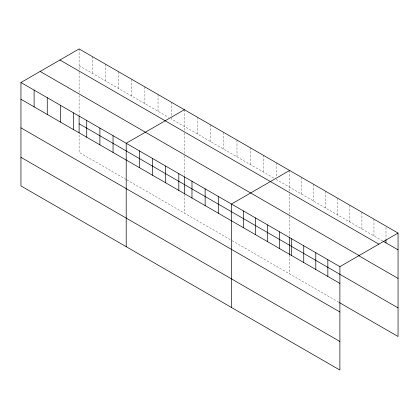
<?xml version="1.0" encoding="UTF-8"?>
<svg xmlns="http://www.w3.org/2000/svg" width="419" height="419" viewBox="0 0 419 419"><rect width="100%" height="100%" fill="white"/><g stroke="black" fill="none" stroke-linecap="round" stroke-linejoin="round"><path stroke-width="0.31" stroke-dasharray="2.1 1.57" d="M184.36 132.949L184.36 153.747M184.36 130.346L184.36 109.699M289.613 193.714L289.613 214.512M289.613 191.116L289.613 170.465M79.107 65.683L168.464 117.268M273.712 178.038L171.203 118.855L171.203 116.922M382.715 240.967L276.456 179.62L276.456 177.687M126.255 179.568L79.107 152.348L79.107 134.148M126.8 179.887L231.503 240.333M232.053 240.653L338.903 302.34M385.999 227.402L385.999 238.998M373.952 219.158L373.952 235.907M361.906 212.203L361.906 228.952M349.855 205.247L349.855 221.997M337.808 198.292L337.808 215.041M325.757 191.331L325.757 208.081M313.711 184.376L313.711 201.125M301.659 177.42L301.659 194.17M289.613 216.455L289.613 236.316M289.613 255.03L289.613 273.885M276.456 162.871L276.456 177.043M263.3 155.271L263.3 172.02M250.143 147.677L250.143 164.426M236.986 140.082L236.986 156.832M223.83 132.488L223.83 149.237M210.673 124.888L210.673 141.638M197.517 117.294L197.517 134.043M184.36 155.69L184.36 175.545M184.36 194.264L184.36 213.119M171.203 102.105L171.203 116.278M158.047 94.505L158.047 111.255M144.89 86.911L144.89 103.661M131.734 79.317L131.734 96.066M118.577 71.717L118.577 88.472M105.42 64.123L105.42 80.872M92.264 56.528L92.264 73.278M79.107 48.934L79.107 71.534M79.107 72.183L79.107 92.981M79.107 95.563L79.107 115.424"/><path stroke-width="0.63" d="M20.95 82.512L339.893 266.652L339.893 370.066L20.95 185.931L20.95 82.512L79.107 48.934L398.05 233.069L398.05 336.488L339.448 302.654M184.36 109.699L126.203 143.277L126.203 246.697M289.613 170.465L231.45 204.043L231.45 307.462M339.893 266.652L398.05 233.069M383.265 241.281L398.05 249.824M59.917 60.011L378.86 244.151M40.14 71.429L359.083 255.569M358.617 255.653L398.05 278.42M79.107 123.752L398.05 307.886M20.95 99.261L339.893 283.401M20.95 127.863L339.893 311.998M20.95 157.329L339.893 341.469M385.999 239.642L385.999 242.863M327.841 259.691L327.841 276.44M315.795 252.736L315.795 269.485M303.744 245.78L303.744 262.53M291.697 238.825L291.697 255.574M289.613 237.594L289.613 254.38M279.646 231.869L279.646 248.619M267.6 224.909L267.6 241.663M255.548 217.953L255.548 234.703M243.502 210.998L243.502 227.747M218.294 196.448L218.294 213.198M205.137 188.849L205.137 205.598M191.981 181.254L191.981 198.004M184.36 176.828L184.36 193.615M178.824 173.66L178.824 190.409M165.667 166.065L165.667 182.815M152.511 158.466L152.511 175.215M139.354 150.871L139.354 167.621M113.046 135.683L113.046 152.432M99.89 128.083L99.89 144.833M86.733 120.489L86.733 137.238M79.107 116.063L79.107 132.849M73.576 112.894L73.576 129.644M60.42 105.3L60.42 122.049M47.263 97.7L47.263 114.45M34.107 90.106L34.107 106.855"/></g></svg>
